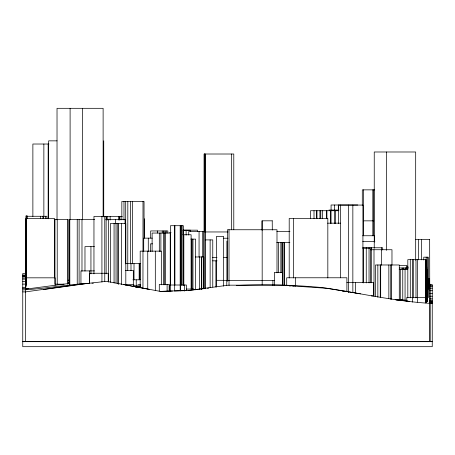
<?xml version="1.0" encoding="UTF-8"?>
<svg xmlns="http://www.w3.org/2000/svg" width="455" height="455" viewBox="0 0 455 455"><rect width="100%" height="100%" fill="white"/><g stroke="black" fill="none" stroke-linecap="round" stroke-linejoin="round"><path stroke-width="0.68" d="M429.964 284.625L429.964 284.221M25.645 289.579L26.691 288.999L68.893 283.493M25.702 289.175L26.691 288.999M289.471 286.002L290.773 285.791M292.884 286.144L294.88 285.825M43.31 289.579L85.961 283.607M25.423 291.911L79.488 284.329L106.447 281.332L160.365 291.399L172.428 291.046M188.017 290.523L198.386 289.3M199.768 289.135L205.296 288.487M207.372 288.243L208.754 288.078M236.407 285.484C264.958 284.119 293.657 284.932 322.123 287.566C358.108 292.633 393.586 301.199 429.964 303.349M89.208 283.385C66.97 284.472 44.965 288.76 22.75 289.915M91.984 283.232L93.372 283.152M160.365 291.399L189.445 290.358L228.364 285.177L281.685 285.177L327.139 288.333L360.525 293.856M174.555 290.984L185.196 290.671M57.046 140.851L48.639 140.851L48.639 218.804M49.009 144.019L32.874 144.019L32.874 216.409M374.715 189.854L362.294 189.854L362.294 205.398M357.778 205L331.075 205L331.075 210.688M328.902 210.056L339.009 210.056M338.782 210.722L310.532 210.722L310.532 218.542M27.272 216.279L46.893 216.279L46.893 218.389M103.399 216.483L122.378 216.483M54.173 219.469L68.222 219.469L68.222 283.465M94.725 219.577L69.604 219.577L69.604 284.739M105.697 219.577L125.233 219.577L125.233 223.826M272.3 220.817L262.057 220.817L262.057 230.042M363.568 220.846L373.765 220.846M327.583 223.172L340.607 223.172M182.995 230.162L197.476 230.162L197.476 231.572M205.393 231.51L188.74 231.51L188.74 235.042M276.885 231.549L289.949 231.549M205.393 231.959L228.074 231.959M169.778 232.357L171.057 232.357M170.233 233.045L152.118 233.045L152.118 251.49M182.864 234.752L191.1 234.752L191.1 288.908M362.663 235.747L374.408 235.747L374.408 242.06M152.306 238.147L143.712 238.147L143.712 251.598M223.377 238.232L228.006 238.232M190.827 239.114L195.622 239.114L195.622 289.852M415.751 239.495L429.73 239.495M205.233 239.904L212.764 239.904L212.764 287.025M362.732 241.463L374.875 241.463M276.759 242.413L289.852 242.413M152.51 243.835L150.52 243.835L150.52 251.587M94.469 246.638L84.977 246.638L84.977 271.1M362.777 247.77L382.706 247.77L382.706 249.88M362.715 248.163L370.171 248.163M195.32 256.978L203.794 256.978L203.794 288.703M212.405 257.496L217.012 257.496M223.837 257.496L227.335 257.496M212.633 260.84L217.081 260.84M125.375 263.633L140.658 263.633M399.257 265.447L406.895 265.447L406.895 268.262M407.936 266.909L406.56 266.909L406.56 268.313M425.379 266.909L426.767 266.909L426.762 301.938L426.625 269.587M399.319 267.984L408.186 267.984M425.92 269.286L427.308 269.286L427.308 300.931M399.137 269.428L407.839 269.428M425.357 269.587L426.762 269.587M426.045 269.65L426.58 269.65M425.408 269.747L426.483 269.747L426.483 302.097L425.408 302.097M125.546 270.475L133.321 270.475L133.321 285.245M94.469 270.901L80.95 270.901L80.95 284.381M22.75 275.07L25.628 275.07M22.75 275.332L25.628 275.332M22.75 275.736L25.628 275.736M22.75 276.094L25.628 276.094M22.75 276.395L25.628 276.395M22.75 276.663L25.628 276.663M25.776 277.823L55.14 277.823L55.14 285.234M22.75 277.965L25.628 277.965M428.223 278.614L429.571 278.614L429.571 286.701M22.75 279.103L25.628 279.103M132.883 279.808L140.294 279.808M68.091 280.189L69.587 280.189M216.409 280.308L223.661 280.308M223.28 280.655L274.28 280.655M22.75 281.389L25.628 281.389M346.892 282.401L373.418 282.401L373.418 295.881L371.365 295.881M68.222 282.885L69.587 282.885M22.75 284.113L25.628 284.113M64.064 284.17L54.953 284.17L54.953 219.469M137.893 284.415L140.709 284.415M123.259 284.614L133.838 284.614L133.838 286.639M429.924 285.279L432.25 285.279M133.235 285.814L140.658 285.814M429.924 286.491L432.25 286.491M136.836 286.496L140.322 286.496M135.493 287.168L140.601 287.168M22.75 287.56L25.628 287.56M429.924 288.203L432.25 288.203M22.75 288.584L25.565 288.584M28.574 288.606L25.776 288.606L25.781 218.463L54.526 218.463L54.526 277.937M193.847 289.056L186.453 289.056L186.453 290.404M429.924 290.711L432.25 290.711M342.672 291.257L346.892 291.257M22.75 291.894L25.628 291.894M429.924 293.39L432.25 293.39M429.924 296.216L432.25 296.216M426.739 297.604L428.07 297.604L428.07 257.16L423.753 257.16L423.753 259.998M429.924 298.901L432.25 298.901M395.975 300.021L399.285 300.021L399.285 264.975L375.517 264.975L375.517 296.518M429.924 300.391L432.25 300.391M426.591 301.637L427.12 301.637L427.171 269.286M429.924 301.574L432.25 301.574M429.924 301.875L432.25 301.875M426.045 302.001L426.58 302.001L426.591 269.286M429.924 302.154L432.25 302.154M429.924 302.444L432.25 302.444M429.924 302.694L432.25 302.694M429.924 302.985L432.25 302.985M429.924 303.349L432.25 303.349M22.75 341.54L432.25 341.54M22.75 341.682L432.25 341.682M407.191 300.346L399.922 299.521L406.417 300.909M395.099 299.583L409.472 301.369M124.75 284.802L149.189 289.346M429.964 284.142L429.964 341.54M429.924 341.54L429.924 284.574L432.25 284.574L432.25 346.682L22.75 346.682L22.75 273.523L25.628 273.523L25.628 341.54M429.662 239.495L429.73 284.426M428.923 278.614L428.923 289.397M427.922 257.16L427.922 297.604M426.972 269.286L426.972 301.637M426.392 269.747L426.392 302.097M426.147 257.16L426.147 267.096M426.068 302.131L426.068 297.416L406.793 297.416L406.793 300.783M426.022 302.808L426.022 259.668L407.816 259.668L407.816 297.854M425.641 259.668L425.641 302.808M421.427 239.495L421.427 259.856M418.572 239.495L418.572 259.856M417.434 259.668L417.434 302.097M415.989 259.668L415.989 297.854M415.682 260.277L415.682 151.987L374.243 151.987L374.243 248.242M413.299 259.668L413.299 297.854M412.492 259.668L412.492 297.854M412.366 297.416L412.366 302.131M410.285 259.668L410.285 297.854M407.89 266.909L407.89 268.313M407.02 267.984L407.02 269.394M405.564 267.984L405.564 269.394M405.314 267.984L405.314 269.394M405.064 269.428L405.064 300.374M403.852 267.984L403.852 269.394M402.993 267.984L402.993 269.394M402.766 269.428L402.766 299.669M402.038 267.984L402.038 269.394M400.281 269.428L400.281 298.969M391.971 265.197L391.971 249.727L370.342 249.727L370.342 282.782M391.34 264.975L391.34 299.322M390.748 264.975L390.748 299.322M388.843 264.975L388.843 298.622M386.488 151.987L386.488 250.369M381.569 249.727L381.569 265.197M381.483 247.77L381.483 249.88M380.687 264.975L380.687 297.217M380.238 264.975L380.238 297.217M377.849 264.975L377.849 297.217M373.999 249.727L373.999 296.142M373.765 189.854L373.765 235.781M372.821 189.854L372.821 235.781M371.593 247.77L371.593 249.88M371.314 249.727L371.314 282.782M370.916 247.77L370.916 249.88M369.039 247.77L369.039 282.936M366.258 247.77L366.258 282.936M363.568 189.854L363.568 235.781M363.517 247.77L363.517 282.936M362.919 282.748L362.919 205.074L338.583 205.074L338.6 223.519M355.628 282.401L355.628 293.043M352.847 205.074L352.847 292.633M348.581 205.074L348.581 292.633M346.892 291.621L346.892 277.772L286.713 277.772L286.713 285.581M340.607 205.074L340.607 277.8M338.31 205L338.31 210.688M335.614 210.722L335.614 223.519M334.67 210.722L334.658 223.519M334.402 205L334.402 210.688M331.007 210.722L331.007 223.519M330.694 210.722L330.694 223.519M327.827 277.948L327.827 218.474L289.204 218.474L289.204 277.948M326.912 210.722L326.912 218.542M326.593 210.722L326.593 218.542M322.646 210.722L322.646 218.542M320.775 210.722L320.775 218.542M319.939 210.722L319.939 218.542M316.981 210.722L316.981 218.542M316.589 210.722L316.589 218.542M314.007 210.722L314.007 218.542M295.54 277.772L295.54 286.286M293.651 218.474L293.651 277.948M284.449 242.413L284.449 285.313M283.937 242.413L283.937 285.313M282.487 242.413L282.487 285.313M282.362 285.166L282.362 272.391L274.382 272.391L274.382 285.166M281.941 242.413L281.941 272.653M280.854 242.413L280.854 272.653M278.358 242.413L278.358 272.653M276.993 272.824L276.993 229.752L227.409 229.752L227.409 281.298M272.898 280.655L272.898 285.37M272.226 220.817L272.3 230.042M262.177 229.752L262.177 284.824M262.103 220.817L262.103 230.042M233.785 229.73L233.785 154.012L204.124 154.012L204.124 231.857M231.413 154.012L231.413 229.73M229.024 229.752L229.024 285.53M226.886 241.042L226.886 280.775M226.783 280.655L226.783 285.37M223.661 286.127L223.661 236.463L216.409 236.463L216.409 287.048M215.898 260.84L215.898 287.003M210.136 239.904L210.136 287.731M205.393 154.012L205.393 288.754M204.938 154.012L204.938 231.857M204.784 231.51L204.784 288.754M204.585 154.012L204.585 231.857M204.278 154.012L204.278 231.857M203.618 231.51L203.618 288.754M202.708 231.51L202.708 256.95M201.77 256.978L201.77 289.408M201.394 256.978L201.394 289.408M199.574 256.978L199.574 289.408M199.068 231.51L199.068 256.95M192.971 239.114L192.971 289.147M192.038 239.114L192.038 289.147M191.39 239.114L191.39 289.147M190.429 231.618L190.429 230.196L183.211 230.196L183.211 235.172M186.379 290.404L186.379 285.012L169.561 285.012L169.561 291.752M186.118 230.196L186.118 235.172M184.377 285.012L184.377 291.081M183.831 234.752L183.831 285.393M183.354 285.177L183.354 225.703L170.488 225.703L170.488 285.177M182.108 225.703L182.108 285.177M181.426 225.703L181.426 285.177M180.345 225.703L180.345 290.842M180.174 225.703L180.174 290.842M174.891 225.703L174.891 285.177M174.68 225.703L174.68 290.842M170.597 285.012L170.597 291.752M170.221 232.357L170.233 284.836M169.152 291.172L169.152 284.432L159.29 284.432L159.29 291.172M167.832 233.074L167.832 230.941L150.69 230.941L150.69 238.05M167.11 284.432L167.11 291.172M166.149 230.941L166.149 233.074M165.597 233.045L165.597 284.836M164.983 230.941L164.983 233.074M164.585 233.045L164.585 284.836M163.379 230.941L163.351 284.836M162.225 230.941L162.225 233.074M161.337 284.83L161.337 251.132L140.191 251.132L140.191 287.64M160.894 233.045L160.894 251.49M159.313 233.045L159.313 251.49M157.51 230.941L157.51 233.074M155.314 251.132L155.314 290.449M148.285 238.147L148.285 251.598M147.744 251.132L147.744 289.044M144.36 218.736L144.36 237.925M144.042 238.34L144.042 201.446L121.838 201.446L121.838 219.89M143.001 201.446L142.955 288.345M139.924 263.633L139.924 279.706M139.156 263.633L139.156 279.706M136.682 285.814L136.682 287.219M136.244 279.808L136.244 286.07M134.015 263.633L134.015 279.706M132.416 201.446L132.416 263.877M130.994 263.633L130.994 270.623M130.522 201.446L130.522 263.877M127.827 201.446L127.758 270.623M125.807 285.166L125.807 223.445L110.485 223.445L110.485 282.327M125.694 201.446L125.694 263.877M125.148 219.577L125.148 223.826M123.976 201.446L123.976 219.89M121.508 223.445L121.508 284.46M119.966 216.483L119.966 220.015M119.523 216.483L119.523 220.015M118.647 223.445L118.647 284.46M118.618 216.483L118.618 220.015M117.765 223.445L117.765 283.749M116.042 223.445L116.042 283.038M115.587 219.577L115.587 223.826M114.069 223.445L114.069 283.038M110.127 216.483L110.127 220.015M108.432 219.577L108.432 281.907M108.244 282.02L108.244 273.256L89.612 273.256L89.612 283.368M107.75 216.483L107.75 220.015M106.288 216.483L106.288 220.015M106.134 273.87L106.134 216.404L93.957 216.404L93.957 273.87M104.764 216.404L104.764 281.679M103.734 140.851L103.734 216.682M103.12 216.972L103.12 108.318L57.023 108.318L57.023 219.816M101.903 216.404L101.943 282.02M90.943 246.638L90.943 273.899M89.442 270.901L89.442 282.964M82.463 108.318L82.463 219.816M81.98 219.577L81.98 271.282M79.107 219.577L79.107 284.028M77.231 219.577L77.231 284.739M70.104 108.318L70.104 219.816M69.791 219.577L69.825 285.444M67.477 219.469L67.477 284.17M57.228 219.469L57.228 284.17M48.156 144.019L48.156 218.536M45.528 216.279L45.528 218.389M43.862 144.019L43.862 216.409M43.691 216.279L43.691 218.389M42.929 216.279L42.929 218.389M40.62 216.279L40.62 218.389M27.317 218.701L27.317 215.869L26.094 215.869L26.083 286.434M26.162 215.869L26.162 285.257M425.874 302.808L425.874 259.668L425.829 302.808"/></g></svg>
